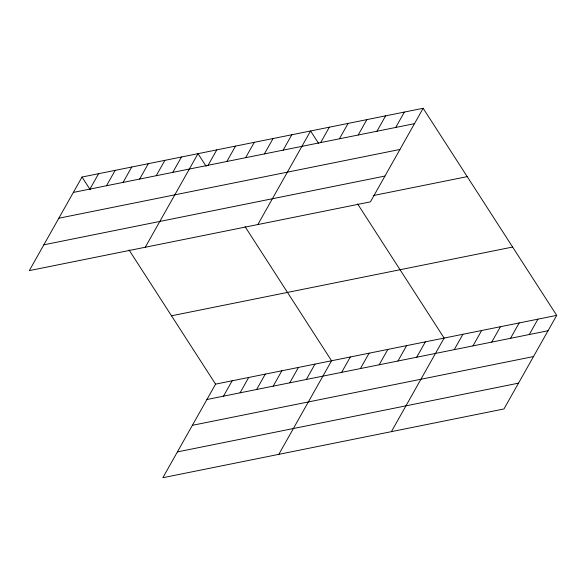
<?xml version="1.0" encoding="UTF-8"?>
<svg xmlns="http://www.w3.org/2000/svg" width="586" height="586" viewBox="0 0 586 586"><rect width="100%" height="100%" fill="white"/><g stroke="black" fill="none" stroke-linecap="round" stroke-linejoin="round"><path stroke-width="0.88" d="M423.143 108.285L82.025 177.045L29.3 270.622L370.418 201.862L423.143 108.285L556.7 315.378L503.975 408.955L162.857 477.715L215.582 384.138L556.7 315.378M89.929 189.088L98.594 173.705M106.498 185.747L115.164 170.372M123.067 182.407L131.733 167.032M139.636 179.067L148.302 163.692M156.206 175.727L164.871 160.352M172.775 172.387L181.44 157.011M145.277 247.241L198.002 153.671L206.147 166.299M208.103 165.267L216.769 149.891M226.863 161.48L235.528 146.104M245.629 157.7L254.287 142.325M264.389 153.92L273.054 138.545M283.148 150.141L291.813 134.758M257.847 224.555L310.573 130.978L318.718 143.607M320.674 142.574L329.339 127.199M339.433 138.794L348.099 123.419M358.192 135.007L366.858 119.632M223.486 396.173L232.151 380.797M376.959 131.227L385.617 115.852M240.055 392.832L248.72 377.457M395.718 127.448L404.384 112.073M256.624 389.492L265.29 374.117M273.193 386.152L281.859 370.777M289.762 382.819L298.428 367.437M306.332 379.479L314.99 364.104M278.833 454.333L331.559 360.764L245.043 226.599M341.66 372.352L350.325 356.977M360.419 368.572L369.085 353.197M379.186 364.792L387.844 349.417M397.945 361.013L406.611 345.63M416.705 357.226L425.37 341.85M391.404 431.64L444.129 338.071L357.607 203.913M454.231 349.666L462.896 334.291M472.99 345.879L481.655 330.504M491.749 342.099L500.415 326.724M510.516 338.32L519.174 322.945M529.275 334.54L537.941 319.158M73.36 192.42L414.478 123.668M58.82 218.226L399.938 149.467M43.84 244.816L384.958 176.056M373.407 195.541L467.218 176.628M171.508 315.795L512.625 247.043M206.917 399.513L548.035 330.753M192.376 425.319L533.494 356.559M177.397 451.909L518.515 383.149M82.025 177.045L90.171 189.674M129.059 249.98L215.582 384.138"/></g></svg>
